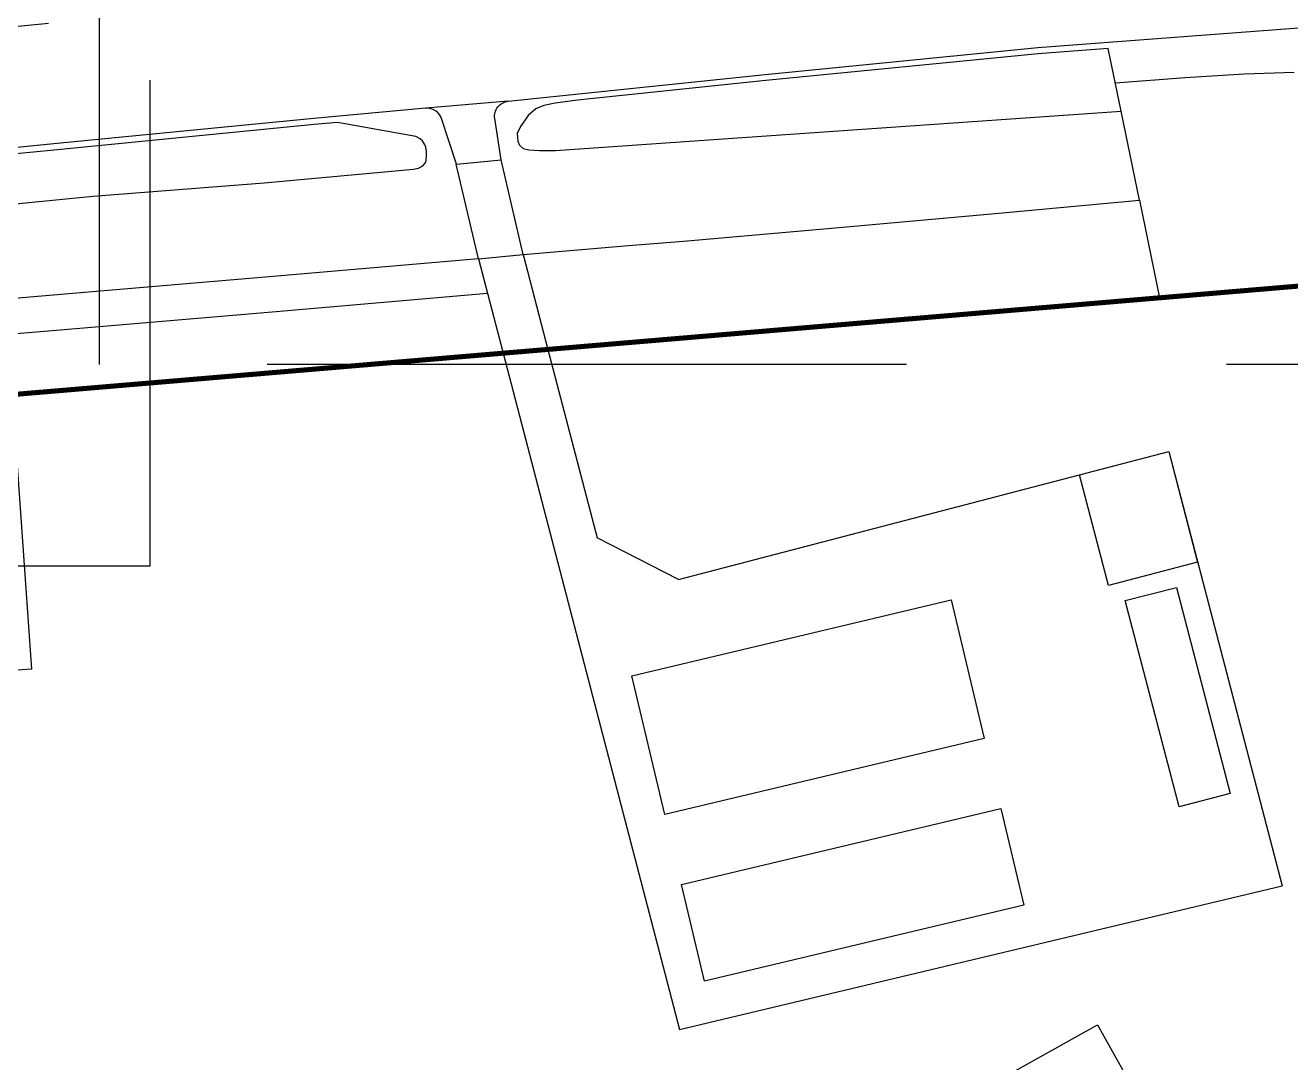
# Model space of a CAD drawing. Header units: millimetres. Extents: x -244126 to 368105, y -173968 to 259060.
# Drawn here: x -166099.8 to -165828.9, y 87512.3 to 87734.4 of the extents above; entities that cross this region are included whole.
import ezdxf
from ezdxf.xclip import XClip

# ---------------------------------------------------------------- set-up
doc = ezdxf.new("R2010")
doc.units = ezdxf.units.MM
doc.header["$MEASUREMENT"] = 0
doc.header["$XCLIPFRAME"] = 0
doc.linetypes.add('HIDDEN', pattern=[9.525, 6.35, -3.175])
for name, color, linetype in [('CONTOUR 0.50M', 8, 'Continuous'), ('CPP-LINE1', 1, 'Continuous'), ('Top Slope', 11, 'Continuous'), ('WALL', 2, 'Continuous')]:
    doc.layers.add(name, color=color, linetype=linetype)

# ---------------------------------------------------------------- blocks, each defined once
blk = doc.blocks.new('A$C69619acb')
at = {"layer": 'WALL', "color": 1}
for p, q in [((2309.11, 839.69), (2326.62, 772.54)), ((2262.32, 808.32), (2260.39, 835.58)), ((2326.52, 817.22), (2375.21, 829.92)), ((2375.21, 829.92), (2386.45, 786.81)), ((2326.52, 817.22), (2318.44, 821.36)), ((2262.32, 808.32), (2258.75, 808.07)), ((2326.62, 772.54), (2386.45, 786.81))]:
    blk.add_line(p, q, dxfattribs=at)
blk.add_lwpolyline([(2313.56, 840.07), (2318.44, 821.36)], dxfattribs=at)
blk = doc.blocks.new('A$C01de73fd')
at = {"layer": 'WALL', "color": 3}
for points in [[(2227.79, 400.09), (2230.65, 389.11), (2221.8, 386.8), (2218.94, 397.78)], [(2228.55, 386.61), (2233.89, 366.14), (2228.81, 364.81), (2223.47, 385.29)], [(2206.17, 385.38), (2209.46, 371.61), (2177.75, 364.05), (2174.47, 377.82)], [(2211.11, 364.67), (2213.41, 355.07), (2181.7, 347.5), (2179.41, 357.11)], [(2200.98, 332.14), (2220.7, 343.16), (2232.02, 322.91), (2212.3, 311.89)]]:
    blk.add_lwpolyline(points, close=True, dxfattribs=at)
blk = doc.blocks.new('G$CE2FEF259')
at = {"layer": 'CONTOUR 0.50M', "color": 8}
for p, q in [((2370.48, 863.72), (2369.19, 869.95)), ((2309.62, 864.71), (2301.45, 864.01)), ((2372.29, 854.9), (2370.48, 863.72)), ((2304.48, 858.45), (2308.92, 858.9)), ((2306.67, 849.05), (2311.1, 849.5))]:
    blk.add_line(p, q, dxfattribs=at)
blk.add_lwpolyline([(2387.67, 867.57), (2382.71, 867.39), (2376.83, 867.04), (2369.91, 866.49)], dxfattribs=at)
at = {"layer": 'CPP-LINE1', "color": 8, "linetype": 'HIDDEN', "ltscale": 10, "elevation": -2.5}
for points in [[(2269.05, 982.06), (2444.43, 982.06), (2444.43, 838.56), (2269.05, 838.56)], [(2098.67, 962.06), (2274.05, 962.06), (2274.05, 818.56), (2098.67, 818.56)]]:
    blk.add_lwpolyline(points, close=True, dxfattribs=at)
at = {"layer": 'Defpoints', "color": 8, "const_width": 0.5}
blk.add_lwpolyline([(859.98, 893.97), (1207.09, 811.27), (1252.47, 807.84), (1658.62, 820.44), (1843.24, 802.28), (2181.15, 826.21), (2259.46, 835.5), (2406.89, 847.94), (2438.44, 829.31), (2456.95, 798.94), (2495.37, 647.09), (2549.15, 662.85)], dxfattribs=at)
at = {"layer": 'Top Slope', "color": 8, "ltscale": 0.1}
for points in [[(2369.19, 869.95), (2362.25, 869.43), (2335.2, 866.75), (2316.49, 864.82), (2314.3, 864.51), (2313.16, 864.29), (2312.36, 863.96), (2311.61, 863.3), (2310.83, 862.21), (2310.51, 861.51), (2310.59, 860.75), (2310.75, 860.35), (2311.12, 860.01), (2311.67, 859.88), (2312.72, 859.81), (2314.31, 859.83), (2370.48, 863.72)], [(2265.7, 855.01), (2268.42, 855.28), (2285.4, 856.61), (2300.23, 857.95), (2300.73, 858.06), (2301.16, 858.29), (2301.37, 858.55), (2301.48, 858.82), (2301.51, 859.35), (2301.51, 859.72), (2301.44, 860.16), (2301.32, 860.46), (2301.13, 860.76), (2300.87, 860.99), (2300.46, 861.22), (2292.68, 862.6), (2290.37, 862.39), (2265.22, 859.93)], [(2265.22, 859.93), (2254.96, 858.93), (2233.55, 856.77), (2214.34, 854.95), (2177.83, 851.37), (2155.43, 849.16), (2132.17, 846.9), (2108.35, 844.52), (2066.67, 840.51), (2038.83, 837.78)]]:
    blk.add_lwpolyline(points, dxfattribs=at)
blk.add_lwpolyline([(2038.83, 837.78), (2036.33, 837.5, 0.361287), (2034.56, 835.66), (2034.46, 834.19, 0.46565), (2036.65, 832.06), (2251.33, 853.59), (2265.7, 855.01)], format="xyb", dxfattribs=at)
at = {"layer": 'WALL', "color": 8}
blk.add_line((2306.67, 849.05), (2309.11, 839.69), dxfattribs=at)
for points in [[(2263.98, 872.43), (2213.3, 867.44), (2113.68, 857.82), (2107.09, 863.21), (2096.17, 862.16)], [(2306.67, 849.05), (2304.46, 858.47)], [(2311.1, 849.5), (2308.94, 858.89)], [(2311.1, 849.5), (2321.57, 850.38), (2321.57, 850.38), (2327.04, 850.81), (2341.73, 852.1), (2358.7, 853.64), (2372.29, 854.9), (2374.3, 845.19)], [(2311.1, 849.5), (2313.56, 840.07)], [(2306.67, 849.05), (2285.9, 847.26), (2262.9, 845.31), (2248.89, 844.08), (2249.62, 834.34)], [(2307.57, 845.62), (2286.2, 843.77), (2263.2, 841.82), (2259.98, 841.54), (2260.39, 835.58)]]:
    blk.add_lwpolyline(points, dxfattribs=at)
for points in [[(2308.92, 858.9), (2308.29, 862.99, -0.428471), (2309.62, 864.71), (2335.13, 867.35), (2362.2, 870.03), (2388.97, 872.05, -0.038679), (2405.28, 870.95, -0.050332), (2421.45, 866.23, -0.046552), (2437.57, 857.62, -0.022459), (2450.2, 847.16, -0.04329), (2461.94, 833.86, -0.02194), (2468.92, 822.17, -0.063012), (2478.64, 795.51), (2477.12, 794.02), (2467.96, 788.82), (2467.96, 788.82), (2459.79, 783.8)], [(2304.48, 858.45), (2303, 862.98, 0.350016), (2301.44, 864.01), (2290.32, 862.99), (2265.16, 860.53)], [(2265.16, 860.53), (2254.9, 859.53), (2233.49, 857.37), (2214.29, 855.55), (2177.78, 851.97), (2155.37, 849.76), (2132.11, 847.5), (2108.29, 845.11), (2066.61, 841.1), (2034.96, 838, 0.418532), (2033.62, 836.34), (2034.67, 827.02)]]:
    blk.add_lwpolyline(points, format="xyb", dxfattribs=at)
for name, p in [('A$C69619acb', (0, 0)), ('A$C01de73fd', (147.42, 429.83))]:
    blk.add_blockref(name, p, dxfattribs=at)

msp = doc.modelspace()

# ---------------------------------------------------------------- block references
at = {"layer": 'WALL'}
ref = msp.add_blockref('G$CE2FEF259', (-170976.46562, 85853.65289), dxfattribs=dict(at, xscale=2.15622, yscale=2.15622, zscale=2.15622))
XClip(ref).set_block_clipping_path([(229.8917036206, 427.7812507302), (2596.1703750715, 1370.8402830809)])

doc.saveas('drawing.dxf')
